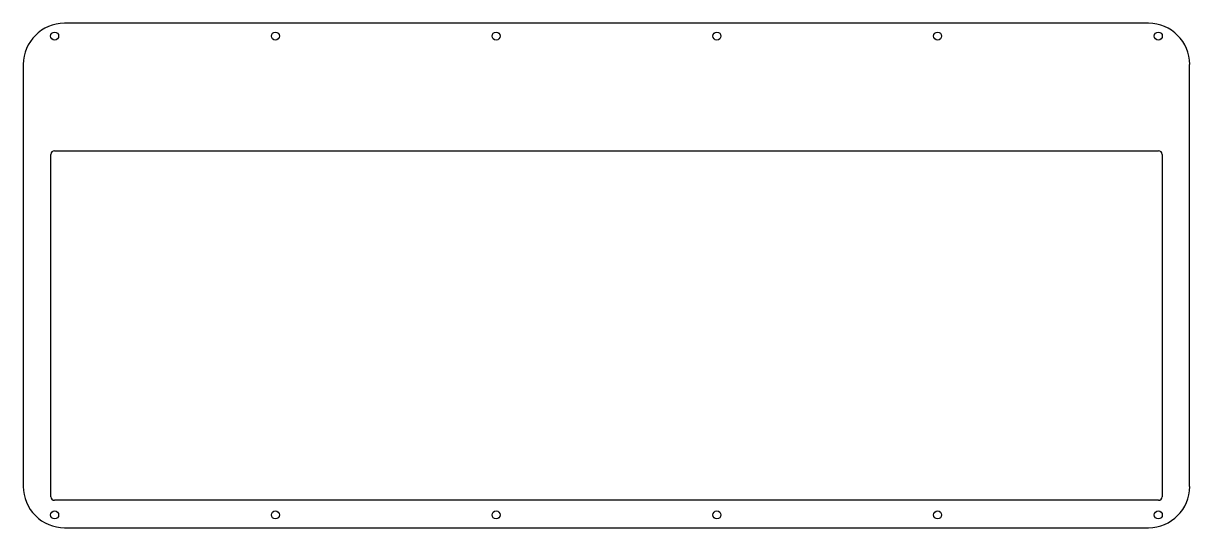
# Model space of a CAD drawing. Header units: millimetres. Extents: x 8 to 329, y 6 to 144.
import ezdxf

# ---------------------------------------------------------------- set-up
doc = ezdxf.new("R2010")
doc.units = ezdxf.units.MM

msp = doc.modelspace()

# ---------------------------------------------------------------- linework, layer by layer
at = {"color": 0}
for p, q in [((317.87, 144.43), (19.59, 144.43)), ((8.28, 133.12), (8.28, 16.93)), ((329.17, 16.93), (329.17, 133.12)), ((16.85, 109.35), (320.6, 109.35)), ((15.85, 14.15), (15.85, 108.35)), ((321.6, 108.35), (321.6, 14.15)), ((320.6, 13.15), (16.85, 13.15)), ((19.59, 5.62), (317.87, 5.62))]:
    msp.add_line(p, q, dxfattribs=at)
for centre in [(16.9, 140.93), (77.63, 140.93), (138.36, 140.93), (199.09, 140.93), (259.82, 140.93), (320.55, 140.93), (16.9, 9.12), (77.63, 9.12), (138.36, 9.12), (199.09, 9.12), (259.82, 9.12), (320.55, 9.12)]:
    msp.add_circle(centre, 1.1, dxfattribs=at)
for centre, radius, start, end in [((19.59, 133.12), 11.31, 90, 180), ((317.87, 133.12), 11.31, 0, 90), ((16.85, 108.35), 1, 90, 180), ((320.6, 108.35), 1, 0, 90), ((19.59, 16.93), 11.31, 179.9838, 270.0129), ((317.87, 16.93), 11.31, 270, 0), ((16.85, 14.15), 1, 180, 270), ((320.6, 14.15), 1, 270, 0)]:
    msp.add_arc(centre, radius, start, end, dxfattribs=at)

doc.saveas('drawing.dxf')
